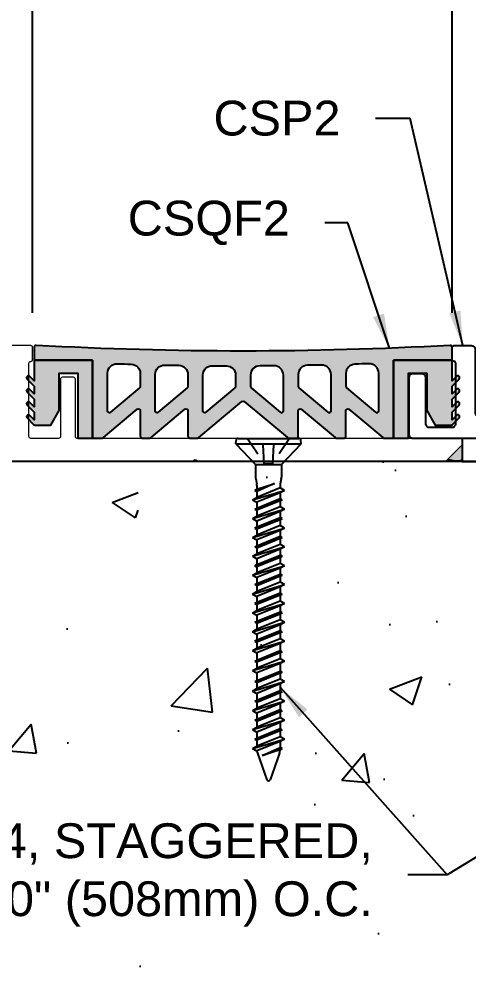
# Model space of a CAD drawing. Header units: inches. Extents: x -1.9 to 41.7, y -2.2 to 7.5.
# Drawn here: x 0.85 to 3.27, y -1.33 to 3.79 of the extents above; entities that cross this region are included whole.
import ezdxf

# ---------------------------------------------------------------- set-up
doc = ezdxf.new("R2010")
doc.units = ezdxf.units.IN
doc.header["$MEASUREMENT"] = 0
doc.linetypes.add('DASHED', pattern=[0.75, 0.5, -0.25])
for name, color, linetype in [('anchors', 4, 'Continuous'), ('conditions', 1, 'Continuous'), ('dimensions', 3, 'Continuous'), ('FILLER', 2, 'Continuous'), ('METALS', 7, 'Continuous'), ('Text', 2, 'Continuous')]:
    doc.layers.add(name, color=color, linetype=linetype)
doc.styles.add('ARIAL', font='arial.ttf')
doc.dimstyles.new('Arial', dxfattribs={"dimtxt": 0.1875, "dimasz": 0.1875, "dimexe": 0.1875, "dimexo": 0.1875, "dimgap": 0.1875, "dimtad": 0, "dimtih": 1, "dimtoh": 1, "dimdec": 4, "dimzin": 0, "dimdsep": 46, "dimlunit": 4, "dimtxsty": 'ARIAL', "dimcen": 0.09, "dimadec": 0, "dimazin": 0, "dimtfac": 1, "dimtdec": 4, "dimtofl": 0, "dimtmove": 0, "dimatfit": 3, "dimfxl": 0, "dimfrac": 2, "dimtolj": 1, "dimtzin": 0, "dimarcsym": 0})

# ---------------------------------------------------------------- blocks, each defined once
blk = doc.blocks.new('*D2')
at = {"layer": 'DEFPOINTS', "color": 0}
for p in [(17.1893, 5.1024), (0.7986, 2.0179), (17.1893, 2.0178)]:
    blk.add_point(p, dxfattribs=at)
at = {"layer": 'dimensions', "color": 0, "lineweight": -2}
for p, q in [((0.7986, 2.2054), (0.7986, 5.2899)), ((17.1893, 2.2053), (17.1893, 5.2899)), ((0.9861, 5.1024), (8.2689, 5.1024)), ((17.0018, 5.1024), (9.7187, 5.1024))]:
    blk.add_line(p, q, dxfattribs=at)
at = {"layer": 'dimensions', "color": 0}
for points in [[(0.9861, 5.1336), (0.9861, 5.0711), (0.7986, 5.1024)], [(17.0018, 5.1336), (17.0018, 5.0711), (17.1893, 5.1024)]]:
    blk.add_solid(points, dxfattribs=at)
at = {"layer": 'dimensions', "color": 0, "insert": (8.9938, 5.1024), "char_height": 0.1875, "attachment_point": 5, "style": 'ARIAL'}
blk.add_mtext('\\A1;1\'-4 3/8"\\P [416mm]', dxfattribs=at)
blk = doc.blocks.new('*D5')
at = {"layer": 'DEFPOINTS', "color": 0}
for p in [(3.1813, 4.4183), (0.9233, 2.0178), (3.1813, 2.0178)]:
    blk.add_point(p, dxfattribs=at)
at = {"layer": 'dimensions', "color": 0, "lineweight": -2}
for p, q in [((0.9233, 2.2053), (0.9233, 4.6058)), ((3.1813, 2.2053), (3.1813, 4.6058)), ((1.1108, 4.4183), (1.4078, 4.4183)), ((2.9938, 4.4183), (2.7118, 4.4183))]:
    blk.add_line(p, q, dxfattribs=at)
at = {"layer": 'dimensions', "color": 0}
for points in [[(1.1108, 4.4496), (1.1108, 4.3871), (0.9233, 4.4183)], [(2.9938, 4.4496), (2.9938, 4.3871), (3.1813, 4.4183)]]:
    blk.add_solid(points, dxfattribs=at)
at = {"layer": 'dimensions', "color": 0, "insert": (2.0598, 4.4183), "char_height": 0.1875, "attachment_point": 5, "style": 'ARIAL'}
blk.add_mtext('\\A1;2 1/4"\\P [57mm]', dxfattribs=at)
blk = doc.blocks.new('csp2')
blk.add_lwpolyline([(0, 0.33, -0.414214), (0.02, 0.35), (0.0665, 0.35, -0.414214), (0.0865, 0.33), (0.0865, 0.08, 0.414214), (0.1065, 0.06), (0.23, 0.06, 0.414214), (0.25, 0.08), (0.25, 0.405, 0.414214), (0.24, 0.415, -0.414214), (0.23, 0.425), (0.23, 0.49, -0.414214), (0.24, 0.5), (0.335, 0.5, -0.414214), (0.355, 0.48), (0.355, 0.135, 0.414214), (0.365, 0.125), (1.3552, 0.125), (1.3552, 0), (0.335, 0), (0.02, 0, -0.414214), (0, 0.02)], format="xyb", close=True)
blk = doc.blocks.new('A$C63CB1885')
for p, q in [((-0.1762, 0), (-0.1747, 0.0182)), ((-0.1762, 0), (0.1762, 0)), ((-0.1762, 0), (-0.0698, -0.1125)), ((-0.1634, 0.0285), (0.1634, 0.0285)), ((0.0698, -0.1125), (0.1762, 0)), ((0.1762, 0), (0.1747, 0.0182)), ((-0.0698, -0.1125), (0.0698, -0.1125)), ((-0.0698, -0.1125), (-0.0698, -0.1796)), ((0.0698, -0.1125), (0.0698, -0.1796)), ((-0.0687, -0.1892), (-0.0633, -0.2152)), ((0.0687, -0.1892), (0.0633, -0.2152)), ((-0.0863, -0.3019), (0.0862, -0.2511)), ((-0.0737, -0.2511), (0.0321, -0.2146)), ((-0.0737, -0.2511), (-0.0622, -0.2449)), ((-0.0737, -0.2511), (-0.0622, -0.2573)), ((-0.0623, -0.2248), (-0.0622, -0.2449)), ((-0.0622, -0.2449), (0.0321, -0.2146)), ((0.0321, -0.2146), (-0.0622, -0.2573)), ((0.0622, -0.2382), (-0.0622, -0.289)), ((0.0622, -0.2248), (0.0622, -0.2382)), ((0.0862, -0.2511), (0.0622, -0.264)), ((0.0862, -0.2511), (0.0622, -0.2382)), ((-0.0863, -0.3019), (-0.0622, -0.289)), ((-0.0863, -0.3019), (-0.0622, -0.3148)), ((-0.0737, -0.3527), (0.0737, -0.3019)), ((-0.0622, -0.2573), (-0.0622, -0.289)), ((0.0622, -0.264), (-0.0622, -0.3148)), ((-0.0622, -0.3465), (0.0622, -0.2957)), ((0.0622, -0.264), (0.0622, -0.2957)), ((0.0737, -0.3019), (0.0622, -0.2957)), ((0.0737, -0.3019), (0.0622, -0.308)), ((-0.0863, -0.4034), (0.0862, -0.3527)), ((-0.0737, -0.3527), (-0.0622, -0.3465)), ((-0.0737, -0.3527), (-0.0622, -0.3588)), ((0.0622, -0.308), (-0.0622, -0.3588)), ((-0.0622, -0.3148), (-0.0622, -0.3465)), ((0.0622, -0.3397), (-0.0622, -0.3905)), ((0.0622, -0.308), (0.0622, -0.3397)), ((0.0862, -0.3527), (0.0622, -0.3656)), ((0.0862, -0.3527), (0.0622, -0.3397)), ((-0.0863, -0.4034), (-0.0622, -0.3905)), ((-0.0863, -0.4034), (-0.0622, -0.4164)), ((-0.0737, -0.4542), (0.0737, -0.4034)), ((-0.0622, -0.3588), (-0.0622, -0.3905)), ((0.0622, -0.3656), (-0.0622, -0.4164)), ((-0.0622, -0.4481), (0.0622, -0.3973)), ((0.0622, -0.3656), (0.0622, -0.3973)), ((0.0737, -0.4034), (0.0622, -0.3973)), ((0.0737, -0.4034), (0.0622, -0.4096)), ((-0.0863, -0.505), (0.0862, -0.4542)), ((-0.0737, -0.4542), (-0.0622, -0.4481)), ((-0.0737, -0.4542), (-0.0622, -0.4604)), ((0.0622, -0.4096), (-0.0622, -0.4604)), ((-0.0622, -0.4164), (-0.0622, -0.4481)), ((0.0622, -0.4413), (-0.0622, -0.4921)), ((-0.0622, -0.4604), (-0.0622, -0.4921)), ((0.0622, -0.4096), (0.0622, -0.4413)), ((0.0862, -0.4542), (0.0622, -0.4671)), ((0.0862, -0.4542), (0.0622, -0.4413)), ((-0.0863, -0.505), (-0.0622, -0.4921)), ((-0.0863, -0.505), (-0.0622, -0.5179)), ((-0.0737, -0.5558), (0.0737, -0.505)), ((0.0622, -0.4671), (-0.0622, -0.5179)), ((-0.0622, -0.5496), (0.0622, -0.4988)), ((0.0622, -0.5112), (-0.0622, -0.5619)), ((0.0622, -0.4671), (0.0622, -0.4988)), ((0.0737, -0.505), (0.0622, -0.4988)), ((0.0737, -0.505), (0.0622, -0.5112)), ((0.0622, -0.5112), (0.0622, -0.5429)), ((-0.0863, -0.6066), (0.0862, -0.5558)), ((-0.0737, -0.5558), (-0.0622, -0.5496)), ((-0.0737, -0.5558), (-0.0622, -0.5619)), ((-0.0622, -0.5179), (-0.0622, -0.5496)), ((0.0622, -0.5429), (-0.0622, -0.5936)), ((-0.0622, -0.5619), (-0.0622, -0.5936)), ((0.0862, -0.5558), (0.0622, -0.5687)), ((0.0862, -0.5558), (0.0622, -0.5429)), ((-0.0863, -0.6066), (-0.0622, -0.5936)), ((-0.0863, -0.6066), (-0.0622, -0.6195)), ((-0.0737, -0.6573), (0.0737, -0.6066)), ((0.0622, -0.5687), (-0.0622, -0.6195)), ((-0.0622, -0.6512), (0.0622, -0.6004)), ((0.0622, -0.6127), (-0.0622, -0.6635)), ((0.0622, -0.5687), (0.0622, -0.6004)), ((0.0737, -0.6066), (0.0622, -0.6004)), ((0.0737, -0.6066), (0.0622, -0.6127)), ((0.0622, -0.6127), (0.0622, -0.6444)), ((-0.0863, -0.7081), (0.0862, -0.6573)), ((-0.0737, -0.6573), (-0.0622, -0.6512)), ((-0.0737, -0.6573), (-0.0622, -0.6635)), ((-0.0622, -0.6195), (-0.0622, -0.6512)), ((0.0622, -0.6444), (-0.0622, -0.6952)), ((-0.0622, -0.6635), (-0.0622, -0.6952)), ((0.0862, -0.6573), (0.0622, -0.6703)), ((0.0862, -0.6573), (0.0622, -0.6444)), ((-0.0863, -0.7081), (-0.0622, -0.6952)), ((-0.0863, -0.7081), (-0.0622, -0.721)), ((-0.0737, -0.7589), (0.0737, -0.7081)), ((0.0622, -0.6703), (-0.0622, -0.721)), ((-0.0622, -0.7527), (0.0622, -0.702)), ((0.0622, -0.7143), (-0.0622, -0.7651)), ((0.0622, -0.6703), (0.0622, -0.702)), ((0.0737, -0.7081), (0.0622, -0.702)), ((0.0737, -0.7081), (0.0622, -0.7143)), ((0.0622, -0.7143), (0.0622, -0.746)), ((-0.0863, -0.8097), (0.0862, -0.7589)), ((-0.0737, -0.7589), (-0.0622, -0.7527)), ((-0.0737, -0.7589), (-0.0622, -0.7651)), ((-0.0622, -0.721), (-0.0622, -0.7527)), ((0.0622, -0.746), (-0.0622, -0.7968)), ((-0.0622, -0.7651), (-0.0622, -0.7967)), ((0.0862, -0.7589), (0.0622, -0.7718)), ((0.0862, -0.7589), (0.0622, -0.746)), ((-0.0863, -0.8097), (-0.0622, -0.7968)), ((-0.0863, -0.8097), (-0.0622, -0.8226)), ((-0.0737, -0.8605), (0.0737, -0.8097)), ((0.0622, -0.7718), (-0.0622, -0.8226)), ((-0.0622, -0.8543), (0.0622, -0.8035)), ((0.0622, -0.8159), (-0.0622, -0.8666)), ((0.0622, -0.7718), (0.0622, -0.8035)), ((0.0737, -0.8097), (0.0622, -0.8035)), ((0.0737, -0.8097), (0.0622, -0.8159)), ((0.0622, -0.8159), (0.0622, -0.8475)), ((-0.0863, -0.9112), (0.0862, -0.8605)), ((-0.0737, -0.8605), (-0.0622, -0.8543)), ((-0.0737, -0.8605), (-0.0622, -0.8666)), ((-0.0622, -0.8226), (-0.0622, -0.8543)), ((0.0622, -0.8475), (-0.0622, -0.8983)), ((-0.0622, -0.8666), (-0.0622, -0.8983)), ((0.0862, -0.8605), (0.0622, -0.8734)), ((0.0862, -0.8605), (0.0622, -0.8475)), ((-0.0863, -0.9112), (-0.0622, -0.8983)), ((-0.0863, -0.9112), (-0.0622, -0.9242)), ((-0.0737, -0.962), (0.0737, -0.9112)), ((0.0622, -0.8734), (-0.0622, -0.9242)), ((-0.0622, -0.9559), (0.0622, -0.9051)), ((0.0622, -0.9174), (-0.0622, -0.9682)), ((0.0622, -0.8734), (0.0622, -0.9051)), ((0.0737, -0.9112), (0.0622, -0.9051)), ((0.0737, -0.9112), (0.0622, -0.9174)), ((0.0622, -0.9174), (0.0622, -0.9491)), ((-0.0863, -1.0128), (0.0862, -0.962)), ((-0.0737, -0.962), (-0.0622, -0.9559)), ((-0.0737, -0.962), (-0.0622, -0.9682)), ((-0.0622, -0.9242), (-0.0622, -0.9558)), ((0.0622, -0.9491), (-0.0622, -0.9999)), ((-0.0622, -0.9682), (-0.0622, -0.9999)), ((0.0862, -0.962), (0.0622, -0.975)), ((0.0862, -0.962), (0.0622, -0.9491)), ((-0.0863, -1.0128), (-0.0622, -0.9999)), ((-0.0863, -1.0128), (-0.0622, -1.0257)), ((-0.0737, -1.0636), (0.0737, -1.0128)), ((0.0622, -0.975), (-0.0622, -1.0257)), ((-0.0622, -1.0574), (0.0622, -1.0066)), ((0.0622, -1.019), (-0.0622, -1.0698)), ((0.0622, -0.975), (0.0622, -1.0066)), ((0.0737, -1.0128), (0.0622, -1.0066)), ((0.0737, -1.0128), (0.0622, -1.019)), ((0.0622, -1.019), (0.0622, -1.0507)), ((-0.0863, -1.1144), (0.0862, -1.0636)), ((-0.0737, -1.0636), (-0.0622, -1.0574)), ((-0.0737, -1.0636), (-0.0622, -1.0698)), ((-0.0622, -1.0257), (-0.0622, -1.0574)), ((0.0622, -1.0507), (-0.0622, -1.1015)), ((-0.0622, -1.0697), (-0.0622, -1.1014)), ((0.0862, -1.0636), (0.0622, -1.0765)), ((0.0862, -1.0636), (0.0622, -1.0507)), ((-0.0863, -1.1144), (-0.0622, -1.1015)), ((-0.0863, -1.1144), (-0.0622, -1.1273)), ((-0.0737, -1.1715), (0.0737, -1.1207)), ((0.0622, -1.0765), (-0.0622, -1.1273)), ((-0.0622, -1.1653), (0.0622, -1.1145)), ((0.0622, -1.0765), (0.0622, -1.1145)), ((0.0737, -1.1207), (0.0622, -1.1145)), ((0.0737, -1.1207), (0.0622, -1.1269)), ((-0.0863, -1.2223), (0.0862, -1.1715)), ((-0.0737, -1.1715), (-0.0622, -1.1653)), ((-0.0737, -1.1715), (-0.0622, -1.1776)), ((0.0622, -1.1269), (-0.0622, -1.1776)), ((-0.0622, -1.1273), (-0.0622, -1.1653)), ((0.0622, -1.1585), (-0.0622, -1.2093)), ((0.0622, -1.1269), (0.0622, -1.1585)), ((0.0862, -1.1715), (0.0622, -1.1844)), ((0.0862, -1.1715), (0.0622, -1.1585)), ((-0.0863, -1.2223), (-0.0622, -1.2093)), ((-0.0863, -1.2223), (-0.0622, -1.2352)), ((-0.0622, -1.1776), (-0.0622, -1.2093)), ((0.0622, -1.1844), (-0.0622, -1.2352)), ((-0.0622, -1.2754), (0.0622, -1.2247)), ((0.0622, -1.1844), (0.0622, -1.2247)), ((0.0737, -1.2308), (0.0622, -1.2247)), ((-0.0737, -1.2816), (0.0737, -1.2308)), ((-0.0737, -1.2816), (-0.0622, -1.2754)), ((-0.0622, -1.2352), (-0.0622, -1.2754)), ((0.0622, -1.237), (-0.0622, -1.2878)), ((0.0622, -1.2687), (-0.0622, -1.3195)), ((0.0737, -1.2308), (0.0622, -1.237)), ((0.0622, -1.237), (0.0622, -1.2687)), ((0.0862, -1.2816), (0.0622, -1.2687)), ((-0.0863, -1.3324), (0.0862, -1.2816)), ((-0.0863, -1.3324), (-0.0622, -1.3195)), ((-0.0737, -1.2816), (-0.0622, -1.2878)), ((-0.0622, -1.2877), (-0.0622, -1.3194)), ((0.0622, -1.2945), (-0.0622, -1.3453)), ((-0.0622, -1.3811), (0.0622, -1.3303)), ((0.0862, -1.2816), (0.0622, -1.2945)), ((0.0622, -1.2945), (0.0622, -1.3303)), ((0.0737, -1.3365), (0.0622, -1.3303)), ((-0.0863, -1.3324), (-0.0622, -1.3453)), ((-0.0737, -1.3872), (0.0737, -1.3365)), ((-0.0737, -1.3872), (-0.0622, -1.3811)), ((0.0622, -1.3426), (-0.0622, -1.3934)), ((-0.0622, -1.3453), (-0.0622, -1.381)), ((0.0622, -1.3743), (-0.0622, -1.4251)), ((0.0737, -1.3365), (0.0622, -1.3426)), ((0.0622, -1.3426), (0.0622, -1.3743)), ((0.0862, -1.3872), (0.0622, -1.3743)), ((-0.0863, -1.438), (0.0862, -1.3872)), ((-0.0863, -1.438), (-0.0622, -1.4251)), ((-0.0737, -1.3872), (-0.0622, -1.3934)), ((-0.0622, -1.3934), (-0.0622, -1.4251)), ((0.0622, -1.4002), (-0.0622, -1.4509)), ((-0.0622, -1.4833), (0.0622, -1.4326)), ((0.0862, -1.3872), (0.0622, -1.4002)), ((0.0622, -1.4002), (0.0622, -1.4326)), ((0.0737, -1.4387), (0.0622, -1.4326)), ((-0.0863, -1.438), (-0.0622, -1.4509)), ((-0.0737, -1.4895), (0.0737, -1.4387)), ((-0.0737, -1.4895), (-0.0622, -1.4833)), ((0.0622, -1.4449), (-0.0622, -1.4957)), ((-0.0622, -1.4509), (-0.0622, -1.4833)), ((0.0622, -1.4766), (-0.0622, -1.5274)), ((0.0737, -1.4387), (0.0622, -1.4449)), ((0.0622, -1.4449), (0.0622, -1.4766)), ((0.0862, -1.4895), (0.0622, -1.4766)), ((-0.0863, -1.5403), (0.0862, -1.4895)), ((-0.0863, -1.5403), (-0.0622, -1.5274)), ((-0.0737, -1.4895), (-0.0622, -1.4957)), ((-0.0622, -1.4956), (-0.0621, -1.5273)), ((0.0622, -1.5024), (-0.0622, -1.5532)), ((-0.0622, -1.5856), (0.0622, -1.5348)), ((0.0862, -1.4895), (0.0622, -1.5024)), ((0.0622, -1.5024), (0.0622, -1.5348)), ((0.0737, -1.541), (0.0622, -1.5348)), ((-0.0863, -1.5403), (-0.0622, -1.5532)), ((-0.0737, -1.5918), (0.0737, -1.541)), ((-0.0737, -1.5918), (-0.0622, -1.5856)), ((0.0622, -1.5471), (-0.0622, -1.5979)), ((0.0622, -1.5788), (-0.0622, -1.6296)), ((-0.0621, -1.5532), (-0.0621, -1.5856)), ((0.0737, -1.541), (0.0622, -1.5471)), ((0.0622, -1.5471), (0.0622, -1.5788)), ((0.0862, -1.5918), (0.0622, -1.5788)), ((-0.0863, -1.6425), (0.0862, -1.5918)), ((-0.0863, -1.6425), (-0.0622, -1.6296)), ((-0.0737, -1.5918), (-0.0622, -1.5979)), ((0.0622, -1.6047), (-0.0622, -1.6555)), ((-0.0621, -1.5979), (-0.0621, -1.6296)), ((-0.0335, -1.6795), (0.0622, -1.6364)), ((0.0862, -1.5918), (0.0622, -1.6047)), ((0.0622, -1.6047), (0.0622, -1.6522)), ((0.0737, -1.6425), (0.0622, -1.6364)), ((-0.0863, -1.6425), (-0.0622, -1.6555)), ((-0.0596, -1.6676), (-0.0096, -1.8103)), ((-0.0335, -1.6795), (0.0737, -1.6425)), ((0.0622, -1.6487), (-0.0335, -1.6795)), ((0.0596, -1.6676), (0.0096, -1.8103)), ((0.0737, -1.6425), (0.0622, -1.6487))]:
    blk.add_line(p, q)
at = {"linetype": 'DASHED', "ltscale": 0.025}
for p, q in [((-0.1125, 0.0285), (-0.024, -0.1065)), ((-0.024, -0.1065), (-0.0311, 0.0283)), ((0.024, -0.1065), (0.0311, 0.0285)), ((0.1125, 0.0285), (0.024, -0.1065)), ((-0.024, -0.1065), (0.024, -0.1065))]:
    blk.add_line(p, q, dxfattribs=at)
for centre, radius, start, end in [((-0.1634, 0.0173), 0.0112, 90, 175), ((0.1634, 0.0173), 0.0112, 5, 90), ((-0.0233, -0.1796), 0.0465, 180, 191.9357), ((0.0233, -0.1796), 0.0465, 348.0643, 0), ((-0.1088, -0.2248), 0.0465, 0, 11.9357), ((0.1087, -0.2248), 0.0465, 168.0643, 180), ((-0.0158, -1.6522), 0.0465, 183.9476, 199.3058), ((0.0158, -1.6522), 0.0465, 340.6942, 0), ((0, -1.806), 0.0106, 204.1001, 335.8999)]:
    blk.add_arc(centre, radius, start, end)
blk = doc.blocks.new('TF316134')
blk.add_blockref('A$C63CB1885', (0, -0.0285))
blk = doc.blocks.new('95401G')
at = {"color": 7, "linetype": 'Continuous', "lineweight": 15}
blk.add_lwpolyline([(2.4377, 0.115, 0.414214), (2.4277, 0.125), (0.3652, 0.125, -0.414214), (0.3552, 0.135), (0.3552, 0.445, 0.414214), (0.3452, 0.455), (0.2852, 0.455, 0.414214), (0.2752, 0.445), (0.2752, 0.135, -0.414214), (0.2652, 0.125), (0.1152, 0.125, -0.414214), (0.1052, 0.135), (0.1052, 0.53, -0.414214), (0.1152, 0.54, 0.414214), (0.1252, 0.55), (0.1252, 0.615, 0.414214), (0.1152, 0.625), (0.0102, 0.625, 0.414214), (0.0002, 0.615), (0.0002, 0.01, 0.414214), (0.0102, 0), (0.9811, 0, 0.198912), (0.9882, 0.0029), (0.9932, 0.0079, -0.414214), (1.0073, 0.0079), (1.0123, 0.0029, 0.198912), (1.0194, 0), (2.3436, 0, 0.198912), (2.3507, 0.0029), (2.4348, 0.0871, 0.198912), (2.4377, 0.0941)], format="xyb", close=True, dxfattribs=at)
blk = doc.blocks.new('CSQF2')
h = blk.add_hatch(color=256)
h.paths.add_polyline_path([(4.5589, 1.888, 0.430422), (4.5483, 1.898, -0.027516), (2.3194, 1.898, 0.430422), (2.3089, 1.888), (2.3089, 1.8186), (2.6239, 1.8186), (2.6239, 1.3986), (2.6757, 1.3986, 0.176327), (2.6822, 1.4009), (2.8641, 1.5536, -0.63707), (2.8805, 1.5459), (2.8805, 1.4086, 0.414214), (2.8905, 1.3986), (2.9323, 1.3986, 0.176327), (2.9388, 1.4009), (3.1207, 1.5536, -0.63707), (3.1371, 1.5459), (3.1371, 1.4086, 0.414214), (3.1471, 1.3986), (3.1889, 1.3986, 0.176327), (3.1954, 1.4009), (3.4275, 1.5957, -0.36397), (3.4403, 1.5957), (3.6724, 1.4009, 0.176327), (3.6788, 1.3986), (3.7207, 1.3986, 0.414214), (3.7307, 1.4086), (3.7307, 1.5459, -0.63707), (3.7471, 1.5536), (3.929, 1.4009, 0.176327), (3.9354, 1.3986), (3.9773, 1.3986, 0.414214), (3.9873, 1.4086), (3.9873, 1.5459, -0.63707), (4.0037, 1.5536), (4.1856, 1.4009, 0.176327), (4.192, 1.3986), (4.2439, 1.3986), (4.2439, 1.8186), (4.5589, 1.8186)])
h.paths.add_polyline_path([(3.2675, 1.788, 0.000939), (3.3439, 1.7875, -0.412919), (3.3937, 1.7375), (3.3937, 1.6764, -0.221695), (3.3901, 1.6688), (3.2335, 1.5374, -0.63707), (3.2171, 1.545), (3.2171, 1.738, -0.416611)], flags=16)
h.paths.add_polyline_path([(3.1371, 1.7403), (3.1371, 1.6764, -0.221695), (3.1335, 1.6688), (2.9769, 1.5374, -0.63707), (2.9605, 1.545), (2.9605, 1.7417, -0.420307), (3.0115, 1.7917, 0.000939), (3.0879, 1.7903, -0.409242)], flags=16)
h.paths.add_polyline_path([(3.5239, 1.7875, 0.000939), (3.6003, 1.788, -0.416611), (3.6507, 1.738), (3.6507, 1.545, -0.63707), (3.6343, 1.5374), (3.4777, 1.6688, -0.221695), (3.4741, 1.6764), (3.4741, 1.7375, -0.412919)], flags=16)
h.paths.add_polyline_path([(2.8805, 1.7463), (2.8805, 1.6764, -0.221695), (2.8769, 1.6688), (2.7203, 1.5374, -0.63707), (2.7039, 1.545), (2.7039, 1.7487, -0.424014), (2.7555, 1.7987, 0.000939), (2.832, 1.7963, -0.405574)], flags=16)
h.paths.add_polyline_path([(3.7798, 1.7903, 0.000939), (3.8562, 1.7917, -0.420307), (3.9073, 1.7417), (3.9073, 1.545, -0.63707), (3.8909, 1.5374), (3.7343, 1.6688, -0.221695), (3.7307, 1.6764), (3.7307, 1.7403, -0.409242)], flags=16)
h.paths.add_polyline_path([(4.0358, 1.7963, 0.000939), (4.1122, 1.7987, -0.424014), (4.1639, 1.7487), (4.1639, 1.545, -0.63707), (4.1475, 1.5374), (3.9909, 1.6688, -0.221695), (3.9873, 1.6764), (3.9873, 1.7463, -0.405574)], flags=16)
h.paths.add_polyline_path([(2.6239, 1.8186), (2.3089, 1.8186), (2.3089, 1.7069), (2.2851, 1.7307, 0.414214), (2.271, 1.7307, 0.414214), (2.271, 1.7165), (2.3089, 1.6786), (2.3089, 1.6369), (2.2851, 1.6607, 0.414214), (2.271, 1.6607, 0.414214), (2.271, 1.6465), (2.3089, 1.6086), (2.3089, 1.5669), (2.2851, 1.5907, 0.414214), (2.271, 1.5907, 0.414214), (2.271, 1.5765), (2.3089, 1.5386), (2.3089, 1.4969), (2.2851, 1.5207, 0.414214), (2.271, 1.5207, 0.414214), (2.271, 1.5065), (2.306, 1.4715, 0.198912), (2.313, 1.4686), (2.3989, 1.4686), (2.4439, 1.5465), (2.4439, 1.7486), (2.5439, 1.7486), (2.5439, 1.3986), (2.6239, 1.3986)])
h.paths.add_polyline_path([(4.3239, 1.7486), (4.4239, 1.7486), (4.4239, 1.5465), (4.4689, 1.4686), (4.5547, 1.4686, 0.198912), (4.5618, 1.4715), (4.5968, 1.5065, 0.414214), (4.5968, 1.5207, 0.414214), (4.5827, 1.5207), (4.5589, 1.4969), (4.5589, 1.5386), (4.5968, 1.5765, 0.414214), (4.5968, 1.5907, 0.414214), (4.5827, 1.5907), (4.5589, 1.5669), (4.5589, 1.6086), (4.5968, 1.6465, 0.414214), (4.5968, 1.6607, 0.414214), (4.5827, 1.6607), (4.5589, 1.6369), (4.5589, 1.6786), (4.5968, 1.7165, 0.414214), (4.5968, 1.7307, 0.414214), (4.5827, 1.7307), (4.5589, 1.7069), (4.5589, 1.8186), (4.2439, 1.8186), (4.2439, 1.3986), (4.3239, 1.3986)])
for p, q in [((2.3089, 1.8186), (2.6239, 1.8186)), ((2.6239, 1.8186), (2.3089, 1.8186)), ((2.6239, 1.8186), (2.6239, 1.3986)), ((2.6239, 1.3986), (2.6239, 1.8186)), ((4.2439, 1.8186), (4.2439, 1.3986)), ((4.5589, 1.8186), (4.2439, 1.8186)), ((4.2439, 1.8186), (4.5589, 1.8186)), ((4.2439, 1.3986), (4.2439, 1.8186))]:
    blk.add_line(p, q)
for points in [[(2.8905, 1.3986), (2.9323, 1.3986, 0.176327), (2.9388, 1.4009), (3.1207, 1.5536, -0.63707), (3.1371, 1.5459), (3.1371, 1.4086, 0.414214), (3.1471, 1.3986), (3.1889, 1.3986, 0.176327), (3.1954, 1.4009), (3.4275, 1.5957, -0.36397), (3.4403, 1.5957), (3.6724, 1.4009, 0.176327), (3.6788, 1.3986), (3.7207, 1.3986, 0.414214), (3.7307, 1.4086), (3.7307, 1.5459, -0.63707), (3.7471, 1.5536), (3.929, 1.4009, 0.176327), (3.9354, 1.3986), (3.9773, 1.3986, 0.414214), (3.9873, 1.4086), (3.9873, 1.5459, -0.63707), (4.0037, 1.5536), (4.1856, 1.4009, 0.176327), (4.192, 1.3986), (4.2439, 1.3986), (4.3239, 1.3986), (4.3239, 1.7486), (4.4239, 1.7486), (4.4239, 1.5465), (4.4689, 1.4686), (4.5547, 1.4686, 0.198912), (4.5618, 1.4715), (4.5968, 1.5065, 0.414214), (4.5968, 1.5207, 0.414214), (4.5827, 1.5207), (4.5589, 1.4969), (4.5589, 1.5386), (4.5968, 1.5765, 0.414214), (4.5968, 1.5907, 0.414214), (4.5827, 1.5907), (4.5589, 1.5669), (4.5589, 1.6086), (4.5968, 1.6465, 0.414214), (4.5968, 1.6607, 0.414214), (4.5827, 1.6607), (4.5589, 1.6369), (4.5589, 1.6786), (4.5968, 1.7165, 0.414214), (4.5968, 1.7307, 0.414214), (4.5827, 1.7307), (4.5589, 1.7069), (4.5589, 1.8186), (4.5589, 1.888, 0.430422), (4.5483, 1.898, -0.027516), (2.3194, 1.898, 0.430422), (2.3089, 1.888), (2.3089, 1.8186), (2.3089, 1.7069), (2.2851, 1.7307, 0.414214), (2.271, 1.7307, 0.414214), (2.271, 1.7165), (2.3089, 1.6786), (2.3089, 1.6369), (2.2851, 1.6607, 0.414214), (2.271, 1.6607, 0.414214), (2.271, 1.6465), (2.3089, 1.6086), (2.3089, 1.5669), (2.2851, 1.5907, 0.414214), (2.271, 1.5907, 0.414214), (2.271, 1.5765), (2.3089, 1.5386), (2.3089, 1.4969), (2.2851, 1.5207, 0.414214), (2.271, 1.5207, 0.414214), (2.271, 1.5065), (2.306, 1.4715, 0.198912), (2.313, 1.4686), (2.3989, 1.4686), (2.4439, 1.5465), (2.4439, 1.7486), (2.5439, 1.7486), (2.5439, 1.3986), (2.6239, 1.3986), (2.6757, 1.3986, 0.176327), (2.6822, 1.4009), (2.8641, 1.5536, -0.63707), (2.8805, 1.5459), (2.8805, 1.4086, 0.414214)], [(2.8805, 1.6764, -0.221695), (2.8769, 1.6688), (2.7203, 1.5374, -0.63707), (2.7039, 1.545), (2.7039, 1.7487, -0.424014), (2.7555, 1.7987, 0.000939), (2.832, 1.7963, -0.405574), (2.8805, 1.7463)], [(3.1371, 1.7403), (3.1371, 1.6764, -0.221695), (3.1335, 1.6688), (2.9769, 1.5374, -0.63707), (2.9605, 1.545), (2.9605, 1.7417, -0.420307), (3.0115, 1.7917, 0.000939), (3.0879, 1.7903, -0.409242)], [(3.7798, 1.7903, 0.409242), (3.7307, 1.7403), (3.7307, 1.6764, 0.221695), (3.7343, 1.6688), (3.8909, 1.5374, 0.63707), (3.9073, 1.545), (3.9073, 1.7417, 0.420307), (3.8562, 1.7917, -0.000939)], [(3.9873, 1.7463), (3.9873, 1.6764, 0.221695), (3.9909, 1.6688), (4.1475, 1.5374, 0.63707), (4.1639, 1.545), (4.1639, 1.7487, 0.424014), (4.1122, 1.7987, -0.000939), (4.0358, 1.7963, 0.405574)], [(3.3937, 1.7375), (3.3937, 1.6764, -0.221695), (3.3901, 1.6688), (3.2335, 1.5374, -0.63707), (3.2171, 1.545), (3.2171, 1.738, -0.416611), (3.2675, 1.788, 0.000939), (3.3439, 1.7875, -0.412919)], [(3.4741, 1.7375), (3.4741, 1.6764, 0.221695), (3.4777, 1.6688), (3.6343, 1.5374, 0.63707), (3.6507, 1.545), (3.6507, 1.738, 0.416611), (3.6003, 1.788, -0.000939), (3.5239, 1.7875, 0.412919)]]:
    blk.add_lwpolyline(points, format="xyb", close=True)

msp = doc.modelspace()

# ---------------------------------------------------------------- hatches: boundary and pattern name
at = {"layer": 'conditions'}
h = msp.add_hatch(dxfattribs=at)
h.set_pattern_fill('AR-CONC', color=256, scale=0.25, style=0)
h.set_pattern_definition([(50, (-1, 0), (1.79315, -0.15688), [0.1875, -2.0625]), (355, (-1, 0), (-0.3469, 1.8805), [0.15, -1.65]), (100.45, (-0.8506, -0.013), (1.44627, 1.7236), [0.15935, -1.75286]), (46.184, (-1, 0.5), (2.6681, -0.4138), [0.28125, -3.09375]), (96.636, (-0.7777, 0.4655), (2.3367, 2.4353), [0.239, -2.6293]), (351.184, (-1, 0.5), (2.3367, 2.4353), [0.225, -2.475]), (21, (-0.75, 0.375), (1.49227, -1.00655), [0.1875, -2.0625]), (326, (-0.75, 0.375), (0.6083, 1.8129), [0.15, -1.65]), (71.45, (-0.6256, 0.2911), (2.10056, 0.80633), [0.15935, -1.75286]), (37.5, (-1, 0), (0.0304, 0.832235), [0, -1.63, 0, -1.675, 0, -1.65625]), (7.5, (-1, 0), (0.65767, 0.98603), [0, -0.955, 0, -1.5925, 0, -0.63125]), (327.5, (-1.5575, 0), (1.334556, -0.05639), [0, -0.625, 0, -1.95, 0, -2.5875]), (317.5, (-1.8075, 0), (1.45797, 0.25026), [0, -0.8125, 0, -1.295, 0, -1.8375])])
edge = h.paths.add_edge_path()
edge.add_line((5.49381, -1.33077), (5.49381, 1.39674))
edge.add_arc((5.48462, 1.39281), 0.01, 23.17002, 90)
edge.add_line((5.48462, 1.40281), (4.72922, 1.40281))
edge.add_line((4.72922, 1.40281), (4.71411, 1.38685))
edge.add_line((4.71411, 1.38685), (4.71411, 1.31489))
edge.add_line((4.71411, 1.31489), (4.70762, 1.28416))
edge.add_arc((4.75311, 1.27455), 0.0465, 168.0643, 180)
edge.add_line((4.70661, 1.27455), (4.70661, 1.26118))
edge.add_line((4.70661, 1.26118), (4.73061, 1.24825))
edge.add_line((4.73061, 1.24825), (4.70661, 1.23533))
edge.add_line((4.70661, 1.23533), (4.70661, 1.20363))
edge.add_line((4.70661, 1.20363), (4.71806, 1.19747))
edge.add_line((4.71806, 1.19747), (4.70661, 1.19131))
edge.add_line((4.70661, 1.19131), (4.70661, 1.15961))
edge.add_line((4.70661, 1.15961), (4.73061, 1.14669))
edge.add_line((4.73061, 1.14669), (4.70661, 1.13376))
edge.add_line((4.70661, 1.13376), (4.70661, 1.10207))
edge.add_line((4.70661, 1.10207), (4.71806, 1.09591))
edge.add_line((4.71806, 1.09591), (4.70661, 1.08974))
edge.add_line((4.70661, 1.08974), (4.70661, 1.05805))
edge.add_line((4.70661, 1.05805), (4.73061, 1.04513))
edge.add_line((4.73061, 1.04513), (4.70661, 1.0322))
edge.add_line((4.70661, 1.0322), (4.70661, 1.00051))
edge.add_line((4.70661, 1.00051), (4.71806, 0.99435))
edge.add_line((4.71806, 0.99435), (4.70661, 0.98818))
edge.add_line((4.70661, 0.98818), (4.70661, 0.95649))
edge.add_line((4.70661, 0.95649), (4.73061, 0.94356))
edge.add_line((4.73061, 0.94356), (4.70661, 0.93064))
edge.add_line((4.70661, 0.93064), (4.70661, 0.89895))
edge.add_line((4.70661, 0.89895), (4.71806, 0.89278))
edge.add_line((4.71806, 0.89278), (4.70661, 0.88662))
edge.add_line((4.70661, 0.88662), (4.70661, 0.85493))
edge.add_line((4.70661, 0.85493), (4.73061, 0.842))
edge.add_line((4.73061, 0.842), (4.70661, 0.82908))
edge.add_line((4.70661, 0.82908), (4.70661, 0.79738))
edge.add_line((4.70661, 0.79738), (4.71806, 0.79122))
edge.add_line((4.71806, 0.79122), (4.70661, 0.78506))
edge.add_line((4.70661, 0.78506), (4.70661, 0.75336))
edge.add_line((4.70661, 0.75336), (4.73061, 0.74044))
edge.add_line((4.73061, 0.74044), (4.70661, 0.72751))
edge.add_line((4.70661, 0.72751), (4.70661, 0.69582))
edge.add_line((4.70661, 0.69582), (4.71806, 0.68966))
edge.add_line((4.71806, 0.68966), (4.70661, 0.68349))
edge.add_line((4.70661, 0.68349), (4.70661, 0.6518))
edge.add_line((4.70661, 0.6518), (4.73061, 0.63888))
edge.add_line((4.73061, 0.63888), (4.70661, 0.62595))
edge.add_line((4.70661, 0.62595), (4.70661, 0.59426))
edge.add_line((4.70661, 0.59426), (4.71806, 0.5881))
edge.add_line((4.71806, 0.5881), (4.70661, 0.58193))
edge.add_line((4.70661, 0.58193), (4.70661, 0.55024))
edge.add_line((4.70661, 0.55024), (4.73061, 0.53731))
edge.add_line((4.73061, 0.53731), (4.70661, 0.52439))
edge.add_line((4.70661, 0.52439), (4.70661, 0.4927))
edge.add_line((4.70661, 0.4927), (4.71806, 0.48653))
edge.add_line((4.71806, 0.48653), (4.70661, 0.48037))
edge.add_line((4.70661, 0.48037), (4.70661, 0.44868))
edge.add_line((4.70661, 0.44868), (4.73061, 0.43575))
edge.add_line((4.73061, 0.43575), (4.70661, 0.42283))
edge.add_line((4.70661, 0.42283), (4.70661, 0.38482))
edge.add_line((4.70661, 0.38482), (4.71806, 0.37865))
edge.add_line((4.71806, 0.37865), (4.70661, 0.37249))
edge.add_line((4.70661, 0.37249), (4.70661, 0.3408))
edge.add_line((4.70661, 0.3408), (4.73061, 0.32787))
edge.add_line((4.73061, 0.32787), (4.70661, 0.31495))
edge.add_line((4.70661, 0.31495), (4.70661, 0.27469))
edge.add_line((4.70661, 0.27469), (4.71806, 0.26852))
edge.add_line((4.71806, 0.26852), (4.70661, 0.26236))
edge.add_line((4.70661, 0.26236), (4.70661, 0.23067))
edge.add_line((4.70661, 0.23067), (4.73061, 0.21774))
edge.add_line((4.73061, 0.21774), (4.70661, 0.20482))
edge.add_line((4.70661, 0.20482), (4.70661, 0.16906))
edge.add_line((4.70661, 0.16906), (4.71806, 0.16289))
edge.add_line((4.71806, 0.16289), (4.70661, 0.15673))
edge.add_line((4.70661, 0.15673), (4.70661, 0.12504))
edge.add_line((4.70661, 0.12504), (4.73061, 0.11211))
edge.add_line((4.73061, 0.11211), (4.70661, 0.09919))
edge.add_line((4.70661, 0.09919), (4.70661, 0.06679))
edge.add_line((4.70661, 0.06679), (4.71806, 0.06063))
edge.add_line((4.71806, 0.06063), (4.70661, 0.05447))
edge.add_line((4.70661, 0.05447), (4.70661, 0.02277))
edge.add_line((4.70661, 0.02277), (4.73061, 0.00985))
edge.add_line((4.73061, 0.00985), (4.70661, -0.00308))
edge.add_line((4.70661, -0.00308), (4.70661, -0.03547))
edge.add_line((4.70661, -0.03547), (4.71806, -0.04163))
edge.add_line((4.71806, -0.04163), (4.70661, -0.04779))
edge.add_line((4.70661, -0.04779), (4.70661, -0.07949))
edge.add_line((4.70661, -0.07949), (4.73061, -0.09241))
edge.add_line((4.73061, -0.09241), (4.70661, -0.10534))
edge.add_line((4.70661, -0.10534), (4.70661, -0.12896))
edge.add_line((4.70661, -0.12896), (4.72113, -0.12242))
edge.add_line((4.72113, -0.12242), (4.73257, -0.12858))
edge.add_line((4.73257, -0.12858), (4.72113, -0.13475))
edge.add_line((4.72113, -0.13475), (4.70661, -0.13941))
edge.add_line((4.70661, -0.13941), (4.70661, -0.16078))
edge.add_line((4.70661, -0.16078), (4.65458, -0.3093))
edge.add_arc((4.64436, -0.30665), 0.01056, 194.51142, 345.48858, ccw=False)
edge.add_line((4.63414, -0.3093), (4.58211, -0.16078))
edge.add_line((4.58211, -0.16078), (4.58211, -0.15612))
edge.add_line((4.58211, -0.15612), (4.55811, -0.14319))
edge.add_line((4.55811, -0.14319), (4.58211, -0.13027))
edge.add_line((4.58211, -0.13027), (4.58211, -0.09858))
edge.add_line((4.58211, -0.09858), (4.57067, -0.09241))
edge.add_line((4.57067, -0.09241), (4.58211, -0.08625))
edge.add_line((4.58211, -0.08625), (4.58211, -0.05386))
edge.add_line((4.58211, -0.05386), (4.55811, -0.04093))
edge.add_line((4.55811, -0.04093), (4.58211, -0.02801))
edge.add_line((4.58211, -0.02801), (4.58211, 0.00369))
edge.add_line((4.58211, 0.00369), (4.57067, 0.00985))
edge.add_line((4.57067, 0.00985), (4.58211, 0.01601))
edge.add_line((4.58211, 0.01601), (4.58211, 0.0484))
edge.add_line((4.58211, 0.0484), (4.55811, 0.06133))
edge.add_line((4.55811, 0.06133), (4.58211, 0.07425))
edge.add_line((4.58211, 0.07425), (4.58211, 0.10595))
edge.add_line((4.58211, 0.10595), (4.57067, 0.11211))
edge.add_line((4.57067, 0.11211), (4.58211, 0.11827))
edge.add_line((4.58211, 0.11827), (4.58211, 0.15404))
edge.add_line((4.58211, 0.15404), (4.55811, 0.16696))
edge.add_line((4.55811, 0.16696), (4.58211, 0.17989))
edge.add_line((4.58211, 0.17989), (4.58211, 0.21158))
edge.add_line((4.58211, 0.21158), (4.57067, 0.21774))
edge.add_line((4.57067, 0.21774), (4.58211, 0.22391))
edge.add_line((4.58211, 0.22391), (4.58211, 0.26417))
edge.add_line((4.58211, 0.26417), (4.55811, 0.27709))
edge.add_line((4.55811, 0.27709), (4.58211, 0.29001))
edge.add_line((4.58211, 0.29001), (4.58211, 0.32171))
edge.add_line((4.58211, 0.32171), (4.57067, 0.32787))
edge.add_line((4.57067, 0.32787), (4.58211, 0.33403))
edge.add_line((4.58211, 0.33403), (4.58211, 0.34618))
edge.add_line((4.58211, 0.34618), (4.58211, 0.37205))
edge.add_line((4.58211, 0.37205), (4.55811, 0.38497))
edge.add_line((4.55811, 0.38497), (4.58211, 0.3979))
edge.add_line((4.58211, 0.3979), (4.58211, 0.42959))
edge.add_line((4.58211, 0.42959), (4.57067, 0.43575))
edge.add_line((4.57067, 0.43575), (4.58211, 0.44191))
edge.add_line((4.58211, 0.44191), (4.58211, 0.47361))
edge.add_line((4.58211, 0.47361), (4.55811, 0.48653))
edge.add_line((4.55811, 0.48653), (4.58211, 0.49946))
edge.add_line((4.58211, 0.49946), (4.58211, 0.53115))
edge.add_line((4.58211, 0.53115), (4.57067, 0.53731))
edge.add_line((4.57067, 0.53731), (4.58211, 0.54348))
edge.add_line((4.58211, 0.54348), (4.58211, 0.57517))
edge.add_line((4.58211, 0.57517), (4.55811, 0.5881))
edge.add_line((4.55811, 0.5881), (4.58211, 0.60102))
edge.add_line((4.58211, 0.60102), (4.58211, 0.63271))
edge.add_line((4.58211, 0.63271), (4.57067, 0.63888))
edge.add_line((4.57067, 0.63888), (4.58211, 0.64504))
edge.add_line((4.58211, 0.64504), (4.58211, 0.67673))
edge.add_line((4.58211, 0.67673), (4.55811, 0.68966))
edge.add_line((4.55811, 0.68966), (4.58211, 0.70258))
edge.add_line((4.58211, 0.70258), (4.58211, 0.73428))
edge.add_line((4.58211, 0.73428), (4.57067, 0.74044))
edge.add_line((4.57067, 0.74044), (4.58211, 0.7466))
edge.add_line((4.58211, 0.7466), (4.58211, 0.7783))
edge.add_line((4.58211, 0.7783), (4.55811, 0.79122))
edge.add_line((4.55811, 0.79122), (4.58211, 0.80415))
edge.add_line((4.58211, 0.80415), (4.58211, 0.83584))
edge.add_line((4.58211, 0.83584), (4.57067, 0.842))
edge.add_line((4.57067, 0.842), (4.58211, 0.84816))
edge.add_line((4.58211, 0.84816), (4.58211, 0.87986))
edge.add_line((4.58211, 0.87986), (4.55811, 0.89278))
edge.add_line((4.55811, 0.89278), (4.58211, 0.90571))
edge.add_line((4.58211, 0.90571), (4.58211, 0.9374))
edge.add_line((4.58211, 0.9374), (4.57067, 0.94356))
edge.add_line((4.57067, 0.94356), (4.58211, 0.94973))
edge.add_line((4.58211, 0.94973), (4.58211, 0.98142))
edge.add_line((4.58211, 0.98142), (4.55811, 0.99435))
edge.add_line((4.55811, 0.99435), (4.58211, 1.00727))
edge.add_line((4.58211, 1.00727), (4.58211, 1.03896))
edge.add_line((4.58211, 1.03896), (4.57067, 1.04513))
edge.add_line((4.57067, 1.04513), (4.58211, 1.05129))
edge.add_line((4.58211, 1.05129), (4.58211, 1.08298))
edge.add_line((4.58211, 1.08298), (4.55811, 1.09591))
edge.add_line((4.55811, 1.09591), (4.58211, 1.10883))
edge.add_line((4.58211, 1.10883), (4.58211, 1.14053))
edge.add_line((4.58211, 1.14053), (4.57067, 1.14669))
edge.add_line((4.57067, 1.14669), (4.58211, 1.15285))
edge.add_line((4.58211, 1.15285), (4.58211, 1.18455))
edge.add_line((4.58211, 1.18455), (4.55811, 1.19747))
edge.add_line((4.55811, 1.19747), (4.58211, 1.2104))
edge.add_line((4.58211, 1.2104), (4.58211, 1.24209))
edge.add_line((4.58211, 1.24209), (4.57067, 1.24825))
edge.add_line((4.57067, 1.24825), (4.58211, 1.25441))
edge.add_line((4.58211, 1.25441), (4.58211, 1.27455))
edge.add_arc((4.53561, 1.27455), 0.0465, 360, 371.9357)
edge.add_line((4.58111, 1.28416), (4.57461, 1.31489))
edge.add_line((4.57461, 1.31489), (4.57461, 1.38685))
edge.add_line((4.57461, 1.38685), (4.5595, 1.40281))
edge.add_line((4.5595, 1.40281), (3.82665, 1.40281))
edge.add_line((3.82665, 1.40281), (3.82664, 1.40282))
edge.add_line((3.82664, 1.40282), (1.63885, 1.40282))
edge.add_line((1.63885, 1.40282), (1.62372, 1.38685))
edge.add_line((1.62372, 1.38685), (1.62372, 1.31489))
edge.add_line((1.62372, 1.31489), (1.61723, 1.28416))
edge.add_arc((1.66272, 1.27455), 0.0465, 168.0643, 180)
edge.add_line((1.61622, 1.27455), (1.61622, 1.26118))
edge.add_line((1.61622, 1.26118), (1.64022, 1.24825))
edge.add_line((1.64022, 1.24825), (1.61622, 1.23533))
edge.add_line((1.61622, 1.23533), (1.61622, 1.20363))
edge.add_line((1.61622, 1.20363), (1.62767, 1.19747))
edge.add_line((1.62767, 1.19747), (1.61622, 1.19131))
edge.add_line((1.61622, 1.19131), (1.61622, 1.15961))
edge.add_line((1.61622, 1.15961), (1.64022, 1.14669))
edge.add_line((1.64022, 1.14669), (1.61622, 1.13376))
edge.add_line((1.61622, 1.13376), (1.61622, 1.10207))
edge.add_line((1.61622, 1.10207), (1.62767, 1.09591))
edge.add_line((1.62767, 1.09591), (1.61622, 1.08974))
edge.add_line((1.61622, 1.08974), (1.61622, 1.05805))
edge.add_line((1.61622, 1.05805), (1.64022, 1.04513))
edge.add_line((1.64022, 1.04513), (1.61622, 1.0322))
edge.add_line((1.61622, 1.0322), (1.61622, 1.00051))
edge.add_line((1.61622, 1.00051), (1.62767, 0.99435))
edge.add_line((1.62767, 0.99435), (1.61622, 0.98818))
edge.add_line((1.61622, 0.98818), (1.61622, 0.95649))
edge.add_line((1.61622, 0.95649), (1.64022, 0.94356))
edge.add_line((1.64022, 0.94356), (1.61622, 0.93064))
edge.add_line((1.61622, 0.93064), (1.61622, 0.89895))
edge.add_line((1.61622, 0.89895), (1.62767, 0.89278))
edge.add_line((1.62767, 0.89278), (1.61622, 0.88662))
edge.add_line((1.61622, 0.88662), (1.61622, 0.85493))
edge.add_line((1.61622, 0.85493), (1.64022, 0.842))
edge.add_line((1.64022, 0.842), (1.61622, 0.82908))
edge.add_line((1.61622, 0.82908), (1.61622, 0.79738))
edge.add_line((1.61622, 0.79738), (1.62767, 0.79122))
edge.add_line((1.62767, 0.79122), (1.61622, 0.78506))
edge.add_line((1.61622, 0.78506), (1.61622, 0.75336))
edge.add_line((1.61622, 0.75336), (1.64022, 0.74044))
edge.add_line((1.64022, 0.74044), (1.61622, 0.72751))
edge.add_line((1.61622, 0.72751), (1.61622, 0.69582))
edge.add_line((1.61622, 0.69582), (1.62767, 0.68966))
edge.add_line((1.62767, 0.68966), (1.61622, 0.68349))
edge.add_line((1.61622, 0.68349), (1.61622, 0.6518))
edge.add_line((1.61622, 0.6518), (1.64022, 0.63888))
edge.add_line((1.64022, 0.63888), (1.61622, 0.62595))
edge.add_line((1.61622, 0.62595), (1.61622, 0.59426))
edge.add_line((1.61622, 0.59426), (1.62767, 0.5881))
edge.add_line((1.62767, 0.5881), (1.61622, 0.58193))
edge.add_line((1.61622, 0.58193), (1.61622, 0.55024))
edge.add_line((1.61622, 0.55024), (1.64022, 0.53731))
edge.add_line((1.64022, 0.53731), (1.61622, 0.52439))
edge.add_line((1.61622, 0.52439), (1.61622, 0.4927))
edge.add_line((1.61622, 0.4927), (1.62767, 0.48653))
edge.add_line((1.62767, 0.48653), (1.61622, 0.48037))
edge.add_line((1.61622, 0.48037), (1.61622, 0.44868))
edge.add_line((1.61622, 0.44868), (1.64022, 0.43575))
edge.add_line((1.64022, 0.43575), (1.61622, 0.42283))
edge.add_line((1.61622, 0.42283), (1.61622, 0.38482))
edge.add_line((1.61622, 0.38482), (1.62767, 0.37865))
edge.add_line((1.62767, 0.37865), (1.61622, 0.37249))
edge.add_line((1.61622, 0.37249), (1.61622, 0.3408))
edge.add_line((1.61622, 0.3408), (1.64022, 0.32787))
edge.add_line((1.64022, 0.32787), (1.61622, 0.31495))
edge.add_line((1.61622, 0.31495), (1.61622, 0.27469))
edge.add_line((1.61622, 0.27469), (1.62767, 0.26852))
edge.add_line((1.62767, 0.26852), (1.61622, 0.26236))
edge.add_line((1.61622, 0.26236), (1.61622, 0.23067))
edge.add_line((1.61622, 0.23067), (1.64022, 0.21774))
edge.add_line((1.64022, 0.21774), (1.61622, 0.20482))
edge.add_line((1.61622, 0.20482), (1.61622, 0.16906))
edge.add_line((1.61622, 0.16906), (1.62767, 0.16289))
edge.add_line((1.62767, 0.16289), (1.61622, 0.15673))
edge.add_line((1.61622, 0.15673), (1.61622, 0.12504))
edge.add_line((1.61622, 0.12504), (1.64022, 0.11211))
edge.add_line((1.64022, 0.11211), (1.61622, 0.09919))
edge.add_line((1.61622, 0.09919), (1.61622, 0.06679))
edge.add_line((1.61622, 0.06679), (1.62767, 0.06063))
edge.add_line((1.62767, 0.06063), (1.61622, 0.05447))
edge.add_line((1.61622, 0.05447), (1.61622, 0.02277))
edge.add_line((1.61622, 0.02277), (1.64022, 0.00985))
edge.add_line((1.64022, 0.00985), (1.61622, -0.00308))
edge.add_line((1.61622, -0.00308), (1.61622, -0.03547))
edge.add_line((1.61622, -0.03547), (1.62767, -0.04163))
edge.add_line((1.62767, -0.04163), (1.61622, -0.04779))
edge.add_line((1.61622, -0.04779), (1.61622, -0.07949))
edge.add_line((1.61622, -0.07949), (1.64022, -0.09241))
edge.add_line((1.64022, -0.09241), (1.61622, -0.10534))
edge.add_line((1.61622, -0.10534), (1.61622, -0.12896))
edge.add_line((1.61622, -0.12896), (1.63074, -0.12242))
edge.add_line((1.63074, -0.12242), (1.64219, -0.12858))
edge.add_line((1.64219, -0.12858), (1.63074, -0.13475))
edge.add_line((1.63074, -0.13475), (1.61622, -0.13941))
edge.add_line((1.61622, -0.13941), (1.61622, -0.16078))
edge.add_line((1.61622, -0.16078), (1.5642, -0.3093))
edge.add_arc((1.55397, -0.30665), 0.01056, 194.51142, 345.48858, ccw=False)
edge.add_line((1.54375, -0.3093), (1.49172, -0.16078))
edge.add_line((1.49172, -0.16078), (1.49172, -0.15612))
edge.add_line((1.49172, -0.15612), (1.46772, -0.14319))
edge.add_line((1.46772, -0.14319), (1.49172, -0.13027))
edge.add_line((1.49172, -0.13027), (1.49172, -0.09858))
edge.add_line((1.49172, -0.09858), (1.48028, -0.09241))
edge.add_line((1.48028, -0.09241), (1.49172, -0.08625))
edge.add_line((1.49172, -0.08625), (1.49172, -0.05386))
edge.add_line((1.49172, -0.05386), (1.46772, -0.04093))
edge.add_line((1.46772, -0.04093), (1.49172, -0.02801))
edge.add_line((1.49172, -0.02801), (1.49172, 0.00369))
edge.add_line((1.49172, 0.00369), (1.48028, 0.00985))
edge.add_line((1.48028, 0.00985), (1.49172, 0.01601))
edge.add_line((1.49172, 0.01601), (1.49172, 0.0484))
edge.add_line((1.49172, 0.0484), (1.46772, 0.06133))
edge.add_line((1.46772, 0.06133), (1.49172, 0.07425))
edge.add_line((1.49172, 0.07425), (1.49172, 0.10595))
edge.add_line((1.49172, 0.10595), (1.48028, 0.11211))
edge.add_line((1.48028, 0.11211), (1.49172, 0.11827))
edge.add_line((1.49172, 0.11827), (1.49172, 0.15404))
edge.add_line((1.49172, 0.15404), (1.46772, 0.16696))
edge.add_line((1.46772, 0.16696), (1.49172, 0.17989))
edge.add_line((1.49172, 0.17989), (1.49172, 0.21158))
edge.add_line((1.49172, 0.21158), (1.48028, 0.21774))
edge.add_line((1.48028, 0.21774), (1.49172, 0.22391))
edge.add_line((1.49172, 0.22391), (1.49172, 0.26417))
edge.add_line((1.49172, 0.26417), (1.46772, 0.27709))
edge.add_line((1.46772, 0.27709), (1.49172, 0.29001))
edge.add_line((1.49172, 0.29001), (1.49172, 0.32171))
edge.add_line((1.49172, 0.32171), (1.48028, 0.32787))
edge.add_line((1.48028, 0.32787), (1.49172, 0.33403))
edge.add_line((1.49172, 0.33403), (1.49172, 0.34618))
edge.add_line((1.49172, 0.34618), (1.49172, 0.37205))
edge.add_line((1.49172, 0.37205), (1.46772, 0.38497))
edge.add_line((1.46772, 0.38497), (1.49172, 0.3979))
edge.add_line((1.49172, 0.3979), (1.49172, 0.42959))
edge.add_line((1.49172, 0.42959), (1.48028, 0.43575))
edge.add_line((1.48028, 0.43575), (1.49172, 0.44191))
edge.add_line((1.49172, 0.44191), (1.49172, 0.47361))
edge.add_line((1.49172, 0.47361), (1.46772, 0.48653))
edge.add_line((1.46772, 0.48653), (1.49172, 0.49946))
edge.add_line((1.49172, 0.49946), (1.49172, 0.53115))
edge.add_line((1.49172, 0.53115), (1.48028, 0.53731))
edge.add_line((1.48028, 0.53731), (1.49172, 0.54348))
edge.add_line((1.49172, 0.54348), (1.49172, 0.57517))
edge.add_line((1.49172, 0.57517), (1.46772, 0.5881))
edge.add_line((1.46772, 0.5881), (1.49172, 0.60102))
edge.add_line((1.49172, 0.60102), (1.49172, 0.63271))
edge.add_line((1.49172, 0.63271), (1.48028, 0.63888))
edge.add_line((1.48028, 0.63888), (1.49172, 0.64504))
edge.add_line((1.49172, 0.64504), (1.49172, 0.67673))
edge.add_line((1.49172, 0.67673), (1.46772, 0.68966))
edge.add_line((1.46772, 0.68966), (1.49172, 0.70258))
edge.add_line((1.49172, 0.70258), (1.49172, 0.73428))
edge.add_line((1.49172, 0.73428), (1.48028, 0.74044))
edge.add_line((1.48028, 0.74044), (1.49172, 0.7466))
edge.add_line((1.49172, 0.7466), (1.49172, 0.7783))
edge.add_line((1.49172, 0.7783), (1.46772, 0.79122))
edge.add_line((1.46772, 0.79122), (1.49172, 0.80415))
edge.add_line((1.49172, 0.80415), (1.49172, 0.83584))
edge.add_line((1.49172, 0.83584), (1.48028, 0.842))
edge.add_line((1.48028, 0.842), (1.49172, 0.84816))
edge.add_line((1.49172, 0.84816), (1.49172, 0.87986))
edge.add_line((1.49172, 0.87986), (1.46772, 0.89278))
edge.add_line((1.46772, 0.89278), (1.49172, 0.90571))
edge.add_line((1.49172, 0.90571), (1.49172, 0.9374))
edge.add_line((1.49172, 0.9374), (1.48028, 0.94356))
edge.add_line((1.48028, 0.94356), (1.49172, 0.94973))
edge.add_line((1.49172, 0.94973), (1.49172, 0.98142))
edge.add_line((1.49172, 0.98142), (1.46772, 0.99435))
edge.add_line((1.46772, 0.99435), (1.49172, 1.00727))
edge.add_line((1.49172, 1.00727), (1.49172, 1.03896))
edge.add_line((1.49172, 1.03896), (1.48028, 1.04513))
edge.add_line((1.48028, 1.04513), (1.49172, 1.05129))
edge.add_line((1.49172, 1.05129), (1.49172, 1.08298))
edge.add_line((1.49172, 1.08298), (1.46772, 1.09591))
edge.add_line((1.46772, 1.09591), (1.49172, 1.10883))
edge.add_line((1.49172, 1.10883), (1.49172, 1.14053))
edge.add_line((1.49172, 1.14053), (1.48028, 1.14669))
edge.add_line((1.48028, 1.14669), (1.49172, 1.15285))
edge.add_line((1.49172, 1.15285), (1.49172, 1.18455))
edge.add_line((1.49172, 1.18455), (1.46772, 1.19747))
edge.add_line((1.46772, 1.19747), (1.49172, 1.2104))
edge.add_line((1.49172, 1.2104), (1.49172, 1.24209))
edge.add_line((1.49172, 1.24209), (1.48028, 1.24825))
edge.add_line((1.48028, 1.24825), (1.49172, 1.25441))
edge.add_line((1.49172, 1.25441), (1.49172, 1.27455))
edge.add_arc((1.44522, 1.27455), 0.0465, 360, 371.9357)
edge.add_line((1.49072, 1.28416), (1.48422, 1.31489))
edge.add_line((1.48422, 1.31489), (1.48422, 1.38685))
edge.add_line((1.48422, 1.38685), (1.4691, 1.40282))
edge.add_line((1.4691, 1.40282), (0.34621, 1.40282))
edge.add_line((0.34621, 1.40282), (0.34621, 1.90285))
edge.add_line((0.34621, 1.90285), (-0.90533, 1.90285))
edge.add_line((-0.90533, 1.90285), (-0.90533, -1.33077))
edge.add_line((-0.90533, -1.33077), (5.49381, -1.33077))
h.paths.add_polyline_path([(-0.24469, -0.37314), (2.15521, -0.37314), (2.15521, -1.28988), (-0.24469, -1.28988)], flags=16)
h.paths.add_polyline_path([(0.17866, 0.46999), (0.22091, 0.47103), (0.21759, 0.43783), (0.17773, 0.44115)], flags=16)
at = {"layer": 'METALS'}
msp.add_hatch(color=253, dxfattribs=at).paths.add_polyline_path([(3.23581, 1.49284), (3.15964, 1.41666, 0.177077), (3.23581, 1.41189)])

# ---------------------------------------------------------------- linework, layer by layer
msp.add_lwpolyline([(3.23581, 1.40285), (4.23581, 1.40285), (4.23581, 1.52785), (3.23581, 1.52785)], close=True)
at = {"layer": 'conditions'}
msp.add_line((5.99381, 1.40285), (0.34621, 1.40285), dxfattribs=at)
at = {"layer": 'METALS'}
msp.add_arc((3.20425, 1.51845), 0.11114, 246.33443, 286.50111, dxfattribs=at)

# ---------------------------------------------------------------- block references
at = {"layer": 'anchors'}
msp.add_blockref('TF316134', (2.19311, 1.52785), dxfattribs=at)
at = {"layer": 'FILLER'}
msp.add_blockref('CSQF2', (-1.37757, 0.13151), dxfattribs=at)
at = {"layer": 'METALS'}
msp.add_blockref('csp2', (2.95131, 1.52785), dxfattribs=at)
at = {"layer": 'Text'}
msp.add_blockref('95401G', (0.79807, 1.40285), dxfattribs=at)

# ---------------------------------------------------------------- texts
at = {"layer": 'Text', "char_height": 0.1875, "attachment_point": 6, "style": 'ARIAL'}
for s, insert in [('CSP2', (2.58087, 3.25255)), ('CSQF2', (2.30831, 2.68916)), ('TF316134, STAGGERED,\\P@ 20" (508mm) O.C.', (2.75496, -0.82409))]:
    msp.add_mtext(s, dxfattribs=dict(at, insert=insert))

# ---------------------------------------------------------------- dimensions: what is measured, and where the dimension line sits
at = {"layer": 'dimensions'}
for base, p1, p2, picture, middle in [((17.18931, 5.10237), (0.79862, 2.01795), (17.18931, 2.01785), '*D2', (8.99381, 5.10237)), ((3.18131, 4.41833), (0.92331, 2.01785), (3.18131, 2.01785), '*D5', (2.05981, 4.41833))]:
    dim = msp.add_linear_dim(base=base, p1=p1, p2=p2, dimstyle='Arial', override={"dimpost": '\\X'}, dxfattribs=at)
    dim.commit()
    dim.dimension.update_dxf_attribs({"geometry": picture, "text_midpoint": middle, "dimtype": 160})

# ---------------------------------------------------------------- leaders
at = {"layer": 'Text', "annotation_type": 0, "has_hookline": 1, "hookline_direction": 1, "text_width": 0.6574}
msp.add_leader([(3.23881, 2.02785), (2.95587, 3.25255), (2.76837, 3.25255)], dimstyle='Arial', override={"dimgap": 0.1875, "dimtad": 0}, dxfattribs=at)
at = {"layer": 'Text'}
for points in [[(2.84434, 2.01337), (2.62018, 2.68916), (2.49581, 2.68916)], [(5.08218, 0.35307), (3.15563, -0.82409), (2.94246, -0.82409)], [(2.25536, 0.18694), (3.15563, -0.82409), (2.94246, -0.82409)]]:
    msp.add_leader(points, dimstyle='Arial', dxfattribs=at)

doc.saveas('drawing.dxf')
